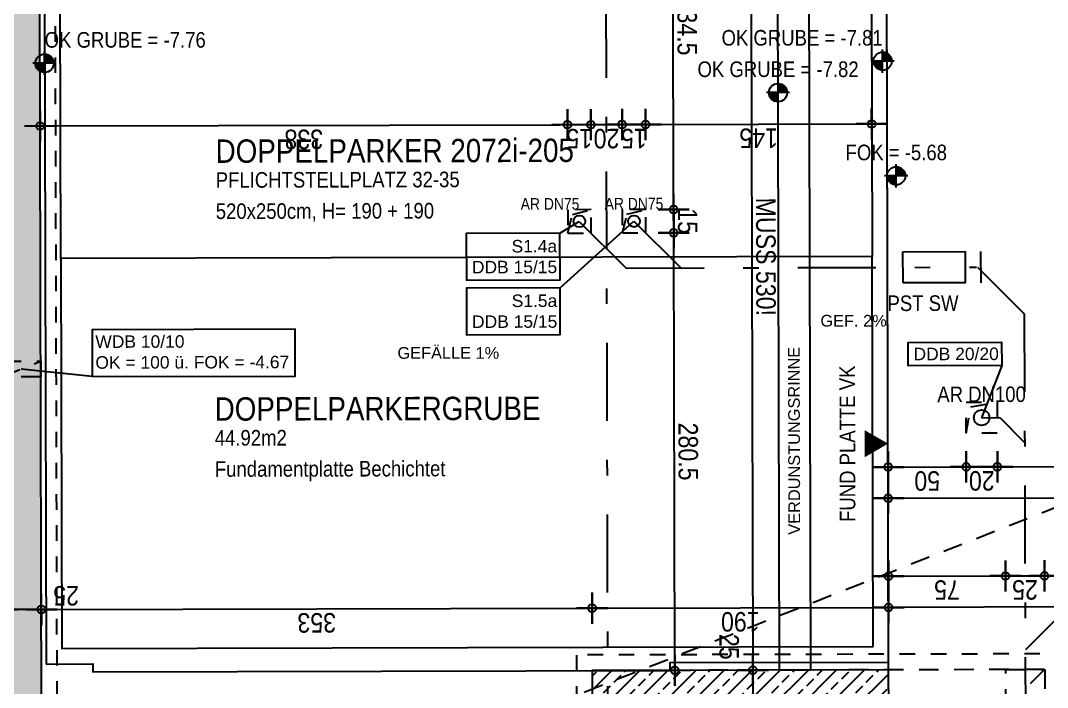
# Model space of a CAD drawing. Header units: millimetres. Extents: x 2158 to 2226, y 1541 to 1653.
# Drawn here: x 2184.75 to 2191.33, y 1607.7 to 1611.98 of the extents above; entities that cross this region are included whole.
import ezdxf
from ezdxf.enums import TextEntityAlignment as Align

# ---------------------------------------------------------------- set-up
doc = ezdxf.new("R2010")
doc.units = ezdxf.units.MM
doc.linetypes.add('HIDDEN2', pattern=[0.1875, 0.125, -0.0625])
doc.linetypes.add('STRICHPUNKT', pattern=[1, 0.5, -0.25, 0, -0.25])
for name, color, linetype in [('00-TXT---------M0', 8, 'Continuous'), ('01-SYM-G00-Lkg-M0', 8, 'Continuous'), ('01-TXT---------M0', 1, 'Continuous'), ('01-TXT---------PP', 1, 'Continuous'), ('01-TXT-G00-LKG-M0', 1, 'Continuous'), ('02-ANS-G00-LKG-M0', 8, 'Continuous'), ('02-ANS-G00-Lkg-Rigol', 8, 'Continuous'), ('02-AXO-G00-Lkg-M0', 8, 'STRICHPUNKT'), ('02-DIM-G00-Lkg-ACHSEN', 8, 'Continuous'), ('02-DIM-G00-LKG-ROHBAU', 8, 'Continuous'), ('02-FIL-G00-Lkg-STB', 8, 'Continuous'), ('02-HID-G00-LKG-M0', 8, 'HIDDEN2'), ('02-PKW-G00-LKG-M0', 8, 'Continuous'), ('02-TWA-G00-LKG-M0', 4, 'Continuous'), ('02-TXT-G00-LKG-M0', 8, 'Continuous'), ('03-HID-G00-LKG-M0', 8, 'HIDDEN2'), ('03-SYM-G00-Lkg-M0', 8, 'Continuous'), ('03-TXT-G00-Lkg-M0', 8, 'Continuous'), ('07-SWK-G00-Lkg-M0', 34, 'STRICHPUNKT'), ('07-SYM-G00-LKG-M0', 8, 'Continuous')]:
    doc.layers.add(name, color=color, linetype=linetype)
doc.styles.add('ARIAL', font='arial.ttf', dxfattribs={"width": 0.85})
doc.styles.get("Standard").update_dxf_attribs({"font": 'arial.ttf'})
doc.dimstyles.new('pp chromy&schneider', dxfattribs={"dimscale": 0.005, "dimtxt": 25, "dimasz": 10, "dimexe": 0, "dimexo": 0, "dimgap": 5, "dimtad": 1, "dimdec": 1, "dimlfac": 100, "dimrnd": 0.1, "dimzin": 9, "dimdsep": 46, "dimtxsty": 'ARIAL', "dimblk": 'c&s kote', "dimcen": 0, "dimse1": 1, "dimse2": 1, "dimclrd": 8, "dimclrt": 8, "dimadec": 0, "dimazin": 0, "dimtfac": 0.75, "dimtdec": 1, "dimtix": 1, "dimtmove": 2, "dimatfit": 0, "dimldrblk": 'NONE', "dimfxl": 1, "dimtolj": 1, "dimlwd": -1, "dimarcsym": 0})

# ---------------------------------------------------------------- blocks, each defined once
blk = doc.blocks.new('c&s kote')
at = {"color": 8}
for p, q in [((0, -2), (0, 2)), ((0, 2), (0, -2)), ((-2, 0), (2, 0)), ((2, 0), (-2, 0))]:
    blk.add_line(p, q, dxfattribs=at)
blk.add_circle((0, 0), 0.5, dxfattribs=at)
blk = doc.blocks.new('*D2165')
at = {"layer": '02-DIM-G00-LKG-ROHBAU', "color": 8, "transparency": 16777216}
blk.add_line((2189.4294, 1613.0608), (2189.4424, 1607.8608), dxfattribs=at)
at = {"layer": 'Defpoints', "color": 0, "transparency": 16777216}
for p in [(2190.3001, 1613.1129), (2189.4425, 1607.8108), (2189.9832, 1607.8121)]:
    blk.add_point(p, dxfattribs=at)
at = {"layer": '02-DIM-G00-LKG-ROHBAU', "color": 8, "transparency": 16777216, "xscale": 0.05, "yscale": 0.05, "zscale": 0.05}
for p, rotation in [((2189.4293, 1613.1108), 90.14230370255488), ((2189.4425, 1607.8108), 270.1423037025549)]:
    blk.add_blockref('c&s kote', p, dxfattribs=dict(at, rotation=rotation))
at = {"layer": '02-DIM-G00-LKG-ROHBAU', "color": 8, "transparency": 16777216, "insert": (2189.5256, 1610.461), "char_height": 0.125, "attachment_point": 5, "rotation": 270.1423, "style": 'ARIAL'}
blk.add_mtext('\\A1;MUSS 530!', dxfattribs=at)
blk = doc.blocks.new('_None')
blk = doc.blocks.new('*D2166')
at = {"layer": '02-DIM-G00-LKG-ROHBAU', "color": 8, "transparency": 16777216}
for p, q in [((2189.4424, 1607.8608), (2189.4422, 1607.9108)), ((2189.4425, 1607.8108), (2189.4431, 1607.5608)), ((2189.4432, 1607.5108), (2189.4433, 1607.4608))]:
    blk.add_line(p, q, dxfattribs=at)
at = {"layer": 'Defpoints', "color": 0, "transparency": 16777216}
for p in [(2189.9832, 1607.8121), (2189.4431, 1607.5608), (2189.9839, 1607.5621)]:
    blk.add_point(p, dxfattribs=at)
at = {"layer": '02-DIM-G00-LKG-ROHBAU', "color": 8, "transparency": 16777216, "xscale": 0.05, "yscale": 0.05, "zscale": 0.05}
for p, rotation in [((2189.4425, 1607.8108), 270.1423037025549), ((2189.4431, 1607.5608), 90.14230370255488)]:
    blk.add_blockref('c&s kote', p, dxfattribs=dict(at, rotation=rotation))
at = {"layer": '02-DIM-G00-LKG-ROHBAU', "color": 8, "transparency": 16777216, "insert": (2189.29, 1607.9604), "char_height": 0.125, "attachment_point": 5, "rotation": 270.1423, "style": 'ARIAL'}
blk.add_mtext('\\A1;25', dxfattribs=at)
blk = doc.blocks.new('*D2195')
at = {"layer": '02-DIM-G00-LKG-ROHBAU', "color": 8, "transparency": 16777216}
blk.add_line((2184.9323, 1608.1996), (2188.3623, 1608.2081), dxfattribs=at)
at = {"layer": 'Defpoints', "color": 0, "transparency": 16777216}
for p in [(2184.8803, 1608.9745), (2188.4123, 1608.2082), (2188.4132, 1607.8082)]:
    blk.add_point(p, dxfattribs=at)
at = {"layer": '02-DIM-G00-LKG-ROHBAU', "color": 8, "transparency": 16777216, "xscale": 0.05, "yscale": 0.05, "zscale": 0.05}
for p, rotation in [((2184.8823, 1608.1995), 180.1423037025548), ((2188.4123, 1608.2082), 0.1423037025548746)]:
    blk.add_blockref('c&s kote', p, dxfattribs=dict(at, rotation=rotation))
at = {"layer": '02-DIM-G00-LKG-ROHBAU', "color": 8, "transparency": 16777216, "insert": (2186.6475, 1608.115), "char_height": 0.125, "attachment_point": 5, "rotation": 180.1423, "style": 'ARIAL'}
blk.add_mtext('\\A1;353', dxfattribs=at)
blk = doc.blocks.new('*D2196')
at = {"layer": '02-DIM-G00-LKG-ROHBAU', "color": 8, "transparency": 16777216}
blk.add_line((2188.4622, 1608.2084), (2190.2622, 1608.2128), dxfattribs=at)
at = {"layer": 'Defpoints', "color": 0, "transparency": 16777216}
for p in [(2190.3122, 1608.213), (2188.4132, 1607.8082), (2190.3132, 1607.813)]:
    blk.add_point(p, dxfattribs=at)
at = {"layer": '02-DIM-G00-LKG-ROHBAU', "color": 8, "transparency": 16777216, "xscale": 0.05, "yscale": 0.05, "zscale": 0.05}
for p, rotation in [((2188.4123, 1608.2082), 180.1423037025548), ((2190.3122, 1608.213), 0.1423037025548746)]:
    blk.add_blockref('c&s kote', p, dxfattribs=dict(at, rotation=rotation))
at = {"layer": '02-DIM-G00-LKG-ROHBAU', "color": 8, "transparency": 16777216, "insert": (2189.3625, 1608.1218), "char_height": 0.125, "attachment_point": 5, "rotation": 180.1423, "style": 'ARIAL'}
blk.add_mtext('\\A1;190', dxfattribs=at)
blk = doc.blocks.new('01-SQM')
at = {"layer": '01-TXT---------M0', "color": 1, "style": 'ARIAL', "width": 0.85}
blk.add_attdef('ROOM', (0, 0), '', height=0.15, dxfattribs=at)
blk.add_attdef('AREA', text='', height=0.1, dxfattribs=at).set_placement((0, -0.06), align=Align.TOP_LEFT)
at = {"layer": '01-TXT---------PP', "color": 1, "style": 'ARIAL', "width": 0.85}
blk.add_attdef('NR', text='', height=0.15, dxfattribs=at).set_placement((-0.1173, 0), align=Align.RIGHT)
blk.add_attdef('FLOOR', text='', height=0.1, dxfattribs=at).set_placement((0, -0.26), align=Align.TOP_LEFT)
blk = doc.blocks.new('03-rar')
blk.add_circle((0, 0), 0.05)
at = {"layer": '01-TXT---------M0', "color": 8, "style": 'ARIAL', "width": 0.85}
blk.add_attdef('RR', text='', height=0.1, dxfattribs=at).set_placement((0, 0.1), align=Align.CENTER)
blk = doc.blocks.new('03-PST')
for p, q in [((0, -0.1), (0, 0.1)), ((0.1, -0.1), (0.1, 0.1)), ((0.1, 0.1), (0.5, 0.1)), ((0.5, -0.1), (0.5, 0.1)), ((0.6, -0.1), (0.6, 0.1)), ((0.5, -0.1), (0.1, -0.1))]:
    blk.add_line(p, q)
at = {"layer": '01-TXT---------M0', "color": 8, "style": 'ARIAL', "width": 0.85}
blk.add_attdef('KS', text='', height=0.1, dxfattribs=at).set_placement((0, 0.3), align=Align.TOP_LEFT)
blk = doc.blocks.new('01-HK1')
for p, q in [((-0.0005, -0.0742), (-0.0005, 0.0742)), ((0.0737, 0), (-0.0747, 0))]:
    blk.add_line(p, q)
blk.add_circle((-0.0005, 0), 0.0586)
for points in [[(-0.0005, 0.0586), (0.0409, 0.0414), (-0.0005, 0)], [(-0.0005, 0), (0.0581, 0), (0.0409, 0.0414)], [(-0.0591, 0), (-0.0419, -0.0414), (-0.0005, 0)], [(-0.0419, -0.0414), (-0.0005, -0.0586), (-0.0005, 0)]]:
    blk.add_solid(points)
at = {"layer": '01-TXT---------M0', "color": 8, "style": 'ARIAL', "width": 0.85}
blk.add_attdef('HEIGHT', text='', height=0.1, dxfattribs=at).set_placement((0, 0.2), align=Align.TOP_CENTER)
blk = doc.blocks.new('01-hk4')
blk.add_lwpolyline([(0, 0, 0, 0.270625, 0), (0, 0.234375, 0.270625, 0.270625, 0)], format="xyseb")
at = {"layer": '00-TXT---------M0', "color": 8, "style": 'ARIAL', "width": 0.85}
blk.add_attdef('HEIGHT', text='', height=0.1, dxfattribs=at).set_placement((0, 0.35), align=Align.CENTER)
blk = doc.blocks.new('07_Doppelparker_2_250x520')
blk.add_lwpolyline([(5.4, -2.6), (5.1, -2.6), (5.1, -2.65), (1.4, -2.65), (1.4, -2.6), (0, -2.6), (0, 2.6), (1.4, 2.6), (1.4, 2.65), (5.1, 2.65), (5.1, 2.6), (5.4, 2.6), (5.4, -2.6)])
for points in [[(0.1, 2.5), (0.1, 0), (5.3, 0), (5.3, 2.5)], [(0.1, -2.5), (0.1, 0), (5.3, 0), (5.3, -2.5)]]:
    blk.add_lwpolyline(points, close=True)
blk = doc.blocks.new('*D1339')
at = {"layer": '02-DIM-G00-LKG-ROHBAU', "color": 8, "transparency": 16777216}
blk.add_arc((2184.8701, 1613.0995), 0.4759, 276.16457, 354.12004, dxfattribs=at)
at = {"layer": 'Defpoints', "color": 0, "transparency": 16777216}
for p in [(2202.5452, 1613.1434), (2184.8701, 1613.0995), (2184.8701, 1613.0995), (2185.1091, 1612.6879), (2184.8909, 1604.7395)]:
    blk.add_point(p, dxfattribs=at)
at = {"layer": '02-DIM-G00-LKG-ROHBAU', "color": 8, "transparency": 16777216, "xscale": 0.05, "yscale": 0.05, "zscale": 0.05}
for p, rotation in [((2185.346, 1613.1006), 87.13117031251532), ((2184.8713, 1612.6235), 183.1534325138217)]:
    blk.add_blockref('c&s kote', p, dxfattribs=dict(at, rotation=rotation))
at = {"layer": '02-DIM-G00-LKG-ROHBAU', "color": 8, "transparency": 16777216, "insert": (2185.2704, 1612.7011), "char_height": 0.125, "attachment_point": 5, "rotation": 225.1423, "style": 'ARIAL'}
blk.add_mtext('\\A1;90.0°', dxfattribs=at)
blk = doc.blocks.new('*D1686')
at = {"layer": '02-DIM-G00-LKG-ROHBAU', "color": 8, "transparency": 16777216}
for p, q in [((2184.5823, 1608.1987), (2184.5323, 1608.1986)), ((2184.8823, 1608.1995), (2184.6323, 1608.1989)), ((2184.9323, 1608.1996), (2184.9823, 1608.1997))]:
    blk.add_line(p, q, dxfattribs=at)
at = {"layer": 'Defpoints', "color": 0, "transparency": 16777216}
for p in [(2184.6283, 1609.7908), (2184.8803, 1608.9745), (2184.6323, 1608.1989)]:
    blk.add_point(p, dxfattribs=at)
at = {"layer": '02-DIM-G00-LKG-ROHBAU', "color": 8, "transparency": 16777216, "xscale": 0.05, "yscale": 0.05, "zscale": 0.05}
for p, rotation in [((2184.6323, 1608.1989), 0.1423037025548746), ((2184.8823, 1608.1995), 180.1423037025548)]:
    blk.add_blockref('c&s kote', p, dxfattribs=dict(at, rotation=rotation))
at = {"layer": '02-DIM-G00-LKG-ROHBAU', "color": 8, "transparency": 16777216, "insert": (2185.0413, 1608.2887), "char_height": 0.125, "attachment_point": 5, "rotation": 180.1423, "style": 'ARIAL'}
blk.add_mtext('\\A1;25', dxfattribs=at)
blk = doc.blocks.new('*D1775')
at = {"layer": '02-DIM-G00-LKG-ROHBAU', "color": 8, "transparency": 16777216}
blk.add_line((2196.8822, 1608.2293), (2190.3622, 1608.2131), dxfattribs=at)
at = {"layer": 'Defpoints', "color": 0, "transparency": 16777216}
for p in [(2190.3122, 1608.213), (2190.313, 1607.893), (2196.9332, 1607.8294)]:
    blk.add_point(p, dxfattribs=at)
at = {"layer": '02-DIM-G00-LKG-ROHBAU', "color": 8, "transparency": 16777216, "xscale": 0.05, "yscale": 0.05, "zscale": 0.05}
for p, rotation in [((2190.3122, 1608.213), 180.1423037025548), ((2196.9322, 1608.2294), 0.1423037025548746)]:
    blk.add_blockref('c&s kote', p, dxfattribs=dict(at, rotation=rotation))
at = {"layer": '02-DIM-G00-LKG-ROHBAU', "color": 8, "transparency": 16777216, "insert": (2193.6225, 1608.1324), "char_height": 0.125, "attachment_point": 5, "rotation": 180.1423, "style": 'ARIAL'}
blk.add_mtext('\\A1;662', dxfattribs=at)
blk = doc.blocks.new('*D1820')
at = {"layer": '02-DIM-G00-LKG-ROHBAU', "color": 8, "transparency": 16777216}
blk.add_line((2190.3605, 1608.9131), (2194.8305, 1608.9242), dxfattribs=at)
at = {"layer": 'Defpoints', "color": 0, "transparency": 16777216}
for p in [(2194.8805, 1608.9243), (2194.8813, 1608.5993), (2190.3132, 1607.813)]:
    blk.add_point(p, dxfattribs=at)
at = {"layer": '02-DIM-G00-LKG-ROHBAU', "color": 8, "transparency": 16777216, "xscale": 0.05, "yscale": 0.05, "zscale": 0.05}
for p, rotation in [((2194.8805, 1608.9243), 0.1423037025548746), ((2190.3105, 1608.913), 180.1423037025548)]:
    blk.add_blockref('c&s kote', p, dxfattribs=dict(at, rotation=rotation))
at = {"layer": '02-DIM-G00-LKG-ROHBAU', "color": 8, "transparency": 16777216, "insert": (2192.5957, 1608.8301), "char_height": 0.125, "attachment_point": 5, "rotation": 180.1423, "style": 'ARIAL'}
blk.add_mtext('\\A1;457', dxfattribs=at)
blk = doc.blocks.new('*D1826')
at = {"layer": '02-DIM-G00-LKG-ROHBAU', "color": 8, "transparency": 16777216}
blk.add_line((2188.9424, 1607.8596), (2188.9356, 1610.5646), dxfattribs=at)
at = {"layer": 'Defpoints', "color": 0, "transparency": 16777216}
for p in [(2188.4063, 1610.6132), (2188.9355, 1610.6146), (2190.3132, 1607.813)]:
    blk.add_point(p, dxfattribs=at)
at = {"layer": '02-DIM-G00-LKG-ROHBAU', "color": 8, "transparency": 16777216, "xscale": 0.05, "yscale": 0.05, "zscale": 0.05}
for p, rotation in [((2188.9355, 1610.6146), 90.14230370255488), ((2188.9425, 1607.8096), 270.1423037025549)]:
    blk.add_blockref('c&s kote', p, dxfattribs=dict(at, rotation=rotation))
at = {"layer": '02-DIM-G00-LKG-ROHBAU', "color": 8, "transparency": 16777216, "insert": (2189.0278, 1609.2123), "char_height": 0.125, "attachment_point": 5, "rotation": 270.1423, "style": 'ARIAL'}
blk.add_mtext('\\A1;280.5', dxfattribs=at)
blk = doc.blocks.new('*D1827')
at = {"layer": '02-DIM-G00-LKG-ROHBAU', "color": 8, "transparency": 16777216}
for p, q in [((2188.935, 1610.8146), (2188.9349, 1610.8646)), ((2188.9355, 1610.6146), (2188.9351, 1610.7646)), ((2188.9356, 1610.5646), (2188.9358, 1610.5146))]:
    blk.add_line(p, q, dxfattribs=at)
at = {"layer": 'Defpoints', "color": 0, "transparency": 16777216}
for p in [(2188.4059, 1610.7632), (2188.9351, 1610.7646), (2188.4063, 1610.6132)]:
    blk.add_point(p, dxfattribs=at)
at = {"layer": '02-DIM-G00-LKG-ROHBAU', "color": 8, "transparency": 16777216, "xscale": 0.05, "yscale": 0.05, "zscale": 0.05}
for p, rotation in [((2188.9351, 1610.7646), 270.1423037025549), ((2188.9355, 1610.6146), 90.14230370255488)]:
    blk.add_blockref('c&s kote', p, dxfattribs=dict(at, rotation=rotation))
at = {"layer": '02-DIM-G00-LKG-ROHBAU', "color": 8, "transparency": 16777216, "insert": (2189.0241, 1610.6898), "char_height": 0.125, "attachment_point": 5, "rotation": 270.1423, "style": 'ARIAL'}
blk.add_mtext('\\A1;15', dxfattribs=at)
blk = doc.blocks.new('*D1828')
at = {"layer": '02-DIM-G00-LKG-ROHBAU', "color": 8, "transparency": 16777216}
blk.add_line((2188.935, 1610.8146), (2188.9294, 1613.0595), dxfattribs=at)
at = {"layer": 'Defpoints', "color": 0, "transparency": 16777216}
for p in [(2188.9293, 1613.1095), (2184.8701, 1613.0995), (2188.4059, 1610.7632)]:
    blk.add_point(p, dxfattribs=at)
at = {"layer": '02-DIM-G00-LKG-ROHBAU', "color": 8, "transparency": 16777216, "xscale": 0.05, "yscale": 0.05, "zscale": 0.05}
for p, rotation in [((2188.9293, 1613.1095), 90.14230370255488), ((2188.9351, 1610.7646), 270.1423037025549)]:
    blk.add_blockref('c&s kote', p, dxfattribs=dict(at, rotation=rotation))
at = {"layer": '02-DIM-G00-LKG-ROHBAU', "color": 8, "transparency": 16777216, "insert": (2189.0211, 1611.9373), "char_height": 0.125, "attachment_point": 5, "rotation": 270.1423, "style": 'ARIAL'}
blk.add_mtext('\\A1;234.5', dxfattribs=at)
blk = doc.blocks.new('*D1832')
at = {"layer": '02-DIM-G00-LKG-ROHBAU', "color": 8, "transparency": 16777216}
blk.add_line((2184.9246, 1611.2996), (2188.2046, 1611.3077), dxfattribs=at)
at = {"layer": 'Defpoints', "color": 0, "transparency": 16777216}
for p in [(2184.8701, 1613.0995), (2188.2546, 1611.3079), (2188.2559, 1610.7629)]:
    blk.add_point(p, dxfattribs=at)
at = {"layer": '02-DIM-G00-LKG-ROHBAU', "color": 8, "transparency": 16777216, "xscale": 0.05, "yscale": 0.05, "zscale": 0.05}
for p, rotation in [((2184.8746, 1611.2995), 180.1423037025548), ((2188.2546, 1611.3079), 0.1423037025548746)]:
    blk.add_blockref('c&s kote', p, dxfattribs=dict(at, rotation=rotation))
at = {"layer": '02-DIM-G00-LKG-ROHBAU', "color": 8, "transparency": 16777216, "insert": (2186.5648, 1611.2148), "char_height": 0.125, "attachment_point": 5, "rotation": 180.1423, "style": 'ARIAL'}
blk.add_mtext('\\A1;338', dxfattribs=at)
blk = doc.blocks.new('*D1833')
at = {"layer": '02-DIM-G00-LKG-ROHBAU', "color": 8, "transparency": 16777216}
for p, q in [((2188.2046, 1611.3077), (2188.1546, 1611.3076)), ((2188.2546, 1611.3079), (2188.4046, 1611.3082)), ((2188.4546, 1611.3084), (2188.5046, 1611.3085))]:
    blk.add_line(p, q, dxfattribs=at)
at = {"layer": 'Defpoints', "color": 0, "transparency": 16777216}
for p in [(2188.4046, 1611.3082), (2188.2559, 1610.7629), (2188.4059, 1610.7632)]:
    blk.add_point(p, dxfattribs=at)
at = {"layer": '02-DIM-G00-LKG-ROHBAU', "color": 8, "transparency": 16777216, "xscale": 0.05, "yscale": 0.05, "zscale": 0.05}
for p, rotation in [((2188.2546, 1611.3079), 0.1423037025548746), ((2188.4046, 1611.3082), 180.1423037025548)]:
    blk.add_blockref('c&s kote', p, dxfattribs=dict(at, rotation=rotation))
at = {"layer": '02-DIM-G00-LKG-ROHBAU', "color": 8, "transparency": 16777216, "insert": (2188.3298, 1611.2192), "char_height": 0.125, "attachment_point": 5, "rotation": 180.1423, "style": 'ARIAL'}
blk.add_mtext('\\A1;15', dxfattribs=at)
blk = doc.blocks.new('*D1834')
at = {"layer": '02-DIM-G00-LKG-ROHBAU', "color": 8, "transparency": 16777216}
for p, q in [((2188.3546, 1611.3081), (2188.3046, 1611.308)), ((2188.4046, 1611.3082), (2188.6046, 1611.3087)), ((2188.6545, 1611.3089), (2188.7045, 1611.309))]:
    blk.add_line(p, q, dxfattribs=at)
at = {"layer": 'Defpoints', "color": 0, "transparency": 16777216}
for p in [(2188.6046, 1611.3087), (2188.4059, 1610.7632), (2188.6059, 1610.7637)]:
    blk.add_point(p, dxfattribs=at)
at = {"layer": '02-DIM-G00-LKG-ROHBAU', "color": 8, "transparency": 16777216, "xscale": 0.05, "yscale": 0.05, "zscale": 0.05}
for p, rotation in [((2188.4046, 1611.3082), 0.1423037025548746), ((2188.6046, 1611.3087), 180.1423037025548)]:
    blk.add_blockref('c&s kote', p, dxfattribs=dict(at, rotation=rotation))
at = {"layer": '02-DIM-G00-LKG-ROHBAU', "color": 8, "transparency": 16777216, "insert": (2188.5048, 1611.2197), "char_height": 0.125, "attachment_point": 5, "rotation": 180.1423, "style": 'ARIAL'}
blk.add_mtext('\\A1;20', dxfattribs=at)
blk = doc.blocks.new('*D1911')
at = {"layer": '02-DIM-G00-LKG-ROHBAU', "color": 8, "transparency": 16777216}
for p, q in [((2188.5546, 1611.3086), (2188.5046, 1611.3085)), ((2188.6046, 1611.3087), (2188.7545, 1611.3091)), ((2188.8045, 1611.3092), (2188.8545, 1611.3094))]:
    blk.add_line(p, q, dxfattribs=at)
at = {"layer": 'Defpoints', "color": 0, "transparency": 16777216}
for p in [(2188.7545, 1611.3091), (2188.6059, 1610.7637), (2188.7559, 1610.7641)]:
    blk.add_point(p, dxfattribs=at)
at = {"layer": '02-DIM-G00-LKG-ROHBAU', "color": 8, "transparency": 16777216, "xscale": 0.05, "yscale": 0.05, "zscale": 0.05}
for p, rotation in [((2188.6046, 1611.3087), 0.1423037025548746), ((2188.7545, 1611.3091), 180.1423037025548)]:
    blk.add_blockref('c&s kote', p, dxfattribs=dict(at, rotation=rotation))
at = {"layer": '02-DIM-G00-LKG-ROHBAU', "color": 8, "transparency": 16777216, "insert": (2188.6798, 1611.2201), "char_height": 0.125, "attachment_point": 5, "rotation": 180.1423, "style": 'ARIAL'}
blk.add_mtext('\\A1;15', dxfattribs=at)
blk = doc.blocks.new('*D1912')
at = {"layer": '02-DIM-G00-LKG-ROHBAU', "color": 8, "transparency": 16777216}
blk.add_line((2188.8045, 1611.3092), (2190.1545, 1611.3126), dxfattribs=at)
at = {"layer": 'Defpoints', "color": 0, "transparency": 16777216}
for p in [(2190.2045, 1611.3127), (2188.7559, 1610.7641), (2190.2065, 1610.5127)]:
    blk.add_point(p, dxfattribs=at)
at = {"layer": '02-DIM-G00-LKG-ROHBAU', "color": 8, "transparency": 16777216, "xscale": 0.05, "yscale": 0.05, "zscale": 0.05}
for p, rotation in [((2188.7545, 1611.3091), 180.1423037025548), ((2190.2045, 1611.3127), 0.1423037025548746)]:
    blk.add_blockref('c&s kote', p, dxfattribs=dict(at, rotation=rotation))
at = {"layer": '02-DIM-G00-LKG-ROHBAU', "color": 8, "transparency": 16777216, "insert": (2189.4798, 1611.2221), "char_height": 0.125, "attachment_point": 5, "rotation": 180.1423, "style": 'ARIAL'}
blk.add_mtext('\\A1;145', dxfattribs=at)
blk = doc.blocks.new('*D1844')
at = {"layer": '02-DIM-G00-LKG-ROHBAU', "color": 8, "transparency": 16777216}
blk.add_line((2190.36, 1609.1131), (2190.76, 1609.1141), dxfattribs=at)
at = {"layer": 'Defpoints', "color": 0, "transparency": 16777216}
for p in [(2190.8095, 1609.3292), (2190.81, 1609.1142), (2190.3132, 1607.813)]:
    blk.add_point(p, dxfattribs=at)
at = {"layer": '02-DIM-G00-LKG-ROHBAU', "color": 8, "transparency": 16777216, "xscale": 0.05, "yscale": 0.05, "zscale": 0.05}
for p, rotation in [((2190.31, 1609.113), 180.1423037025548), ((2190.81, 1609.1142), 0.1423037025548746)]:
    blk.add_blockref('c&s kote', p, dxfattribs=dict(at, rotation=rotation))
at = {"layer": '02-DIM-G00-LKG-ROHBAU', "color": 8, "transparency": 16777216, "insert": (2190.5602, 1609.0248), "char_height": 0.125, "attachment_point": 5, "rotation": 180.1423, "style": 'ARIAL'}
blk.add_mtext('\\A1;50', dxfattribs=at)
blk = doc.blocks.new('*D1845')
at = {"layer": '02-DIM-G00-LKG-ROHBAU', "color": 8, "transparency": 16777216}
for p, q in [((2190.76, 1609.1141), (2190.71, 1609.114)), ((2190.81, 1609.1142), (2191.01, 1609.1147)), ((2191.06, 1609.1148), (2191.11, 1609.1149))]:
    blk.add_line(p, q, dxfattribs=at)
at = {"layer": 'Defpoints', "color": 0, "transparency": 16777216}
for p in [(2190.8095, 1609.3292), (2191.0095, 1609.3297), (2191.01, 1609.1147)]:
    blk.add_point(p, dxfattribs=at)
at = {"layer": '02-DIM-G00-LKG-ROHBAU', "color": 8, "transparency": 16777216, "xscale": 0.05, "yscale": 0.05, "zscale": 0.05}
for p, rotation in [((2190.81, 1609.1142), 0.1423037025548746), ((2191.01, 1609.1147), 180.1423037025548)]:
    blk.add_blockref('c&s kote', p, dxfattribs=dict(at, rotation=rotation))
at = {"layer": '02-DIM-G00-LKG-ROHBAU', "color": 8, "transparency": 16777216, "insert": (2190.9102, 1609.0256), "char_height": 0.125, "attachment_point": 5, "rotation": 180.1423, "style": 'ARIAL'}
blk.add_mtext('\\A1;20', dxfattribs=at)
blk = doc.blocks.new('*D1846')
at = {"layer": '02-DIM-G00-LKG-ROHBAU', "color": 8, "transparency": 16777216}
blk.add_line((2191.06, 1609.1148), (2196.88, 1609.1293), dxfattribs=at)
at = {"layer": 'Defpoints', "color": 0, "transparency": 16777216}
for p in [(2191.0095, 1609.3297), (2196.93, 1609.1294), (2196.933, 1607.9294)]:
    blk.add_point(p, dxfattribs=at)
at = {"layer": '02-DIM-G00-LKG-ROHBAU', "color": 8, "transparency": 16777216, "xscale": 0.05, "yscale": 0.05, "zscale": 0.05}
for p, rotation in [((2196.93, 1609.1294), 0.1423037025548746), ((2191.01, 1609.1147), 180.1423037025548)]:
    blk.add_blockref('c&s kote', p, dxfattribs=dict(at, rotation=rotation))
at = {"layer": '02-DIM-G00-LKG-ROHBAU', "color": 8, "transparency": 16777216, "insert": (2193.2445, 1609.2091), "char_height": 0.125, "attachment_point": 5, "rotation": 180.1423, "style": 'ARIAL'}
blk.add_mtext('\\A1;592', dxfattribs=at)
blk = doc.blocks.new('*D1847')
at = {"layer": '02-DIM-G00-LKG-ROHBAU', "color": 8, "transparency": 16777216}
blk.add_line((2191.7294, 1613.0665), (2191.7381, 1609.5815), dxfattribs=at)
at = {"layer": 'Defpoints', "color": 0, "transparency": 16777216}
for p in [(2190.3001, 1613.1129), (2190.809, 1609.5292), (2191.7382, 1609.5315)]:
    blk.add_point(p, dxfattribs=at)
at = {"layer": '02-DIM-G00-LKG-ROHBAU', "color": 8, "transparency": 16777216, "xscale": 0.05, "yscale": 0.05, "zscale": 0.05}
for p, rotation in [((2191.7293, 1613.1165), 90.14230370255488), ((2191.7382, 1609.5315), 270.1423037025549)]:
    blk.add_blockref('c&s kote', p, dxfattribs=dict(at, rotation=rotation))
at = {"layer": '02-DIM-G00-LKG-ROHBAU', "color": 8, "transparency": 16777216, "insert": (2191.8226, 1611.3242), "char_height": 0.125, "attachment_point": 5, "rotation": 270.1423, "style": 'ARIAL'}
blk.add_mtext('\\A1;358.5', dxfattribs=at)
blk = doc.blocks.new('*D1848')
at = {"layer": '02-DIM-G00-LKG-ROHBAU', "color": 8, "transparency": 16777216}
for p, q in [((2191.7381, 1609.5815), (2191.738, 1609.6315)), ((2191.7382, 1609.5315), (2191.7387, 1609.3315)), ((2191.7388, 1609.2815), (2191.739, 1609.2315))]:
    blk.add_line(p, q, dxfattribs=at)
at = {"layer": 'Defpoints', "color": 0, "transparency": 16777216}
for p in [(2190.809, 1609.5292), (2191.0095, 1609.3297), (2191.7387, 1609.3315)]:
    blk.add_point(p, dxfattribs=at)
at = {"layer": '02-DIM-G00-LKG-ROHBAU', "color": 8, "transparency": 16777216, "xscale": 0.05, "yscale": 0.05, "zscale": 0.05}
for p, rotation in [((2191.7382, 1609.5315), 270.1423037025549), ((2191.7387, 1609.3315), 90.14230370255488)]:
    blk.add_blockref('c&s kote', p, dxfattribs=dict(at, rotation=rotation))
at = {"layer": '02-DIM-G00-LKG-ROHBAU', "color": 8, "transparency": 16777216, "insert": (2191.8273, 1609.4317), "char_height": 0.125, "attachment_point": 5, "rotation": 270.1423, "style": 'ARIAL'}
blk.add_mtext('\\A1;20', dxfattribs=at)
blk = doc.blocks.new('*D1849')
at = {"layer": '02-DIM-G00-LKG-ROHBAU', "color": 8, "transparency": 16777216}
blk.add_line((2191.7388, 1609.2815), (2191.7423, 1607.8665), dxfattribs=at)
at = {"layer": 'Defpoints', "color": 0, "transparency": 16777216}
for p in [(2191.0095, 1609.3297), (2191.2832, 1607.8154), (2191.7425, 1607.8165)]:
    blk.add_point(p, dxfattribs=at)
at = {"layer": '02-DIM-G00-LKG-ROHBAU', "color": 8, "transparency": 16777216, "xscale": 0.05, "yscale": 0.05, "zscale": 0.05}
for p, rotation in [((2191.7387, 1609.3315), 90.14230370255488), ((2191.7425, 1607.8165), 270.1423037025549)]:
    blk.add_blockref('c&s kote', p, dxfattribs=dict(at, rotation=rotation))
at = {"layer": '02-DIM-G00-LKG-ROHBAU', "color": 8, "transparency": 16777216, "insert": (2191.6529, 1608.1163), "char_height": 0.125, "attachment_point": 5, "rotation": 270.1423, "style": 'ARIAL'}
blk.add_mtext('\\A1;151.5', dxfattribs=at)
blk = doc.blocks.new('*D1853')
at = {"layer": '02-DIM-G00-LKG-ROHBAU', "color": 8, "transparency": 16777216}
blk.add_line((2190.3617, 1608.4131), (2191.0117, 1608.4147), dxfattribs=at)
at = {"layer": 'Defpoints', "color": 0, "transparency": 16777216}
for p in [(2191.0617, 1608.4148), (2190.3132, 1607.813), (2191.0632, 1607.8148)]:
    blk.add_point(p, dxfattribs=at)
at = {"layer": '02-DIM-G00-LKG-ROHBAU', "color": 8, "transparency": 16777216, "xscale": 0.05, "yscale": 0.05, "zscale": 0.05}
for p, rotation in [((2190.3117, 1608.413), 180.1423037025548), ((2191.0617, 1608.4148), 0.1423037025548746)]:
    blk.add_blockref('c&s kote', p, dxfattribs=dict(at, rotation=rotation))
at = {"layer": '02-DIM-G00-LKG-ROHBAU', "color": 8, "transparency": 16777216, "insert": (2190.687, 1608.3253), "char_height": 0.125, "attachment_point": 5, "rotation": 180.1423, "style": 'ARIAL'}
blk.add_mtext('\\A1;75', dxfattribs=at)
blk = doc.blocks.new('*D1854')
at = {"layer": '02-DIM-G00-LKG-ROHBAU', "color": 8, "transparency": 16777216}
blk.add_line((2191.1117, 1608.415), (2191.2618, 1608.4153), dxfattribs=at)
at = {"layer": 'Defpoints', "color": 0, "transparency": 16777216}
for p in [(2191.3118, 1608.4154), (2191.0632, 1607.8148), (2191.3132, 1607.8155)]:
    blk.add_point(p, dxfattribs=at)
at = {"layer": '02-DIM-G00-LKG-ROHBAU', "color": 8, "transparency": 16777216, "xscale": 0.05, "yscale": 0.05, "zscale": 0.05}
for p, rotation in [((2191.0617, 1608.4148), 180.1423037025548), ((2191.3118, 1608.4154), 0.1423037025548746)]:
    blk.add_blockref('c&s kote', p, dxfattribs=dict(at, rotation=rotation))
at = {"layer": '02-DIM-G00-LKG-ROHBAU', "color": 8, "transparency": 16777216, "insert": (2191.187, 1608.3263), "char_height": 0.125, "attachment_point": 5, "rotation": 180.1423, "style": 'ARIAL'}
blk.add_mtext('\\A1;25', dxfattribs=at)
blk = doc.blocks.new('*D1913')
at = {"layer": '02-DIM-G00-LKG-ROHBAU', "color": 8, "transparency": 16777216}
blk.add_line((2191.3618, 1608.4156), (2192.0617, 1608.4173), dxfattribs=at)
at = {"layer": 'Defpoints', "color": 0, "transparency": 16777216}
for p in [(2192.1117, 1608.4174), (2191.3132, 1607.8155), (2192.1132, 1607.8174)]:
    blk.add_point(p, dxfattribs=at)
at = {"layer": '02-DIM-G00-LKG-ROHBAU', "color": 8, "transparency": 16777216, "xscale": 0.05, "yscale": 0.05, "zscale": 0.05}
for p, rotation in [((2191.3118, 1608.4154), 180.1423037025548), ((2192.1117, 1608.4174), 0.1423037025548746)]:
    blk.add_blockref('c&s kote', p, dxfattribs=dict(at, rotation=rotation))
at = {"layer": '02-DIM-G00-LKG-ROHBAU', "color": 8, "transparency": 16777216, "insert": (2191.712, 1608.3276), "char_height": 0.125, "attachment_point": 5, "rotation": 180.1423, "style": 'ARIAL'}
blk.add_mtext('\\A1;80', dxfattribs=at)
blk = doc.blocks.new('*D2253')
at = {"layer": '02-DIM-G00-Lkg-ACHSEN', "color": 8, "transparency": 16777216}
blk.add_arc((2202.96, 1613.5444), 0.8424, 3.54357, 86.2542, dxfattribs=at)
at = {"layer": 'Defpoints', "color": 0, "transparency": 16777216}
for p in [(2202.9858, 1617.8445), (2203.6896, 1613.9653), (2205.5283, 1613.5508), (2180.2104, 1613.4879), (2202.8824, 1600.6442)]:
    blk.add_point(p, dxfattribs=at)
at = {"layer": '02-DIM-G00-Lkg-ACHSEN', "color": 8, "transparency": 16777216, "xscale": 0.05, "yscale": 0.05, "zscale": 0.05}
for p, rotation in [((2202.965, 1614.3868), 177.9548334426273), ((2203.8023, 1613.5465), 271.8429358783954)]:
    blk.add_blockref('c&s kote', p, dxfattribs=dict(at, rotation=rotation))
at = {"layer": '02-DIM-G00-Lkg-ACHSEN', "color": 8, "transparency": 16777216, "insert": (2203.6196, 1614.2017), "char_height": 0.125, "attachment_point": 5, "rotation": 314.89888, "style": 'ARIAL'}
blk.add_mtext('\\A1;89.51°', dxfattribs=at)
blk = doc.blocks.new('*D2254')
at = {"layer": '02-DIM-G00-Lkg-ACHSEN', "color": 8, "transparency": 16777216}
blk.add_arc((2199.0727, 1612.0847), 0.501, 5.86323, 84.42138, dxfattribs=at)
at = {"layer": 'Defpoints', "color": 0, "transparency": 16777216}
for p in [(2199.0584, 1617.8347), (2199.5059, 1612.3363), (2205.5319, 1612.1008), (2180.203, 1612.0379), (2199.1011, 1600.6348)]:
    blk.add_point(p, dxfattribs=at)
at = {"layer": '02-DIM-G00-Lkg-ACHSEN', "color": 8, "transparency": 16777216, "xscale": 0.05, "yscale": 0.05, "zscale": 0.05}
for p, rotation in [((2199.0714, 1612.5857), 177.2818413743608), ((2199.5736, 1612.086), 273.0027660306324)]:
    blk.add_blockref('c&s kote', p, dxfattribs=dict(at, rotation=rotation))
at = {"layer": '02-DIM-G00-Lkg-ACHSEN', "color": 8, "transparency": 16777216, "insert": (2199.4887, 1612.5028), "char_height": 0.125, "attachment_point": 5, "rotation": 315.1423, "style": 'ARIAL'}
blk.add_mtext('\\A1;90.00°', dxfattribs=at)

msp = doc.modelspace()

# ---------------------------------------------------------------- hatches: boundary and pattern name
at = {"layer": '02-FIL-G00-Lkg-STB'}
h = msp.add_hatch(dxfattribs=at)
h.set_pattern_fill('ANSI33', color=256, scale=0.02, angle=107.04654, style=0)
h.set_pattern_definition([(44.70755, (2138.46726, 1559.7934), (-0.08934302, 0.09025976), []), (44.70755, (2138.55706, 1559.79294), (-0.08934302, 0.09025976), [0.0635, -0.03175])])
h.paths.add_polyline_path([(2184.8701, 1613.0995), (2184.6201, 1613.0988), (2184.6277, 1610.0408), (2181.7929, 1610.0553), (2181.7916, 1609.8053), (2184.6283, 1609.7908), (2184.6415, 1604.4888), (2190.3215, 1604.5029), (2190.3208, 1604.753), (2184.8909, 1604.7395)])
h = msp.add_hatch(dxfattribs=at)
h.set_pattern_fill('ANSI33', color=256, scale=0.02, angle=107.04654, style=0)
h.set_pattern_definition([(45, (2135.30035, 1537.50786), (-0.08980256, 0.08980256), []), (45, (2135.39015, 1537.50786), (-0.08980256, 0.08980256), [0.0635, -0.03175])])
h.paths.add_polyline_path([(2190.3132, 1607.813), (2188.4132, 1607.8082), (2188.4139, 1607.5582), (2190.3139, 1607.563)])

# ---------------------------------------------------------------- linework, layer by layer
at = {"layer": '02-ANS-G00-LKG-M0'}
msp.add_lwpolyline([(2190.3132, 1607.813), (2190.3001, 1613.1129)], dxfattribs=at)
at = {"layer": '02-ANS-G00-Lkg-Rigol'}
msp.add_lwpolyline([(2189.6132, 1607.8112), (2189.6001, 1613.1112), (2189.8001, 1613.1117), (2189.8132, 1607.8117)], close=True, dxfattribs=at)
at = {"layer": '02-AXO-G00-Lkg-M0'}
msp.add_lwpolyline([(2188.5311, 1600.6085), (2188.4884, 1617.8085)], dxfattribs=at)
at = {"layer": '02-HID-G00-LKG-M0', "ltscale": 0.5}
msp.add_lwpolyline([(2202.2341, 1607.4926), (2202.2406, 1604.8826), (2196.8406, 1604.8692), (2196.8417, 1604.4192), (2202.3928, 1604.4329), (2202.3886, 1603.7329), (2196.8434, 1603.7192), (2196.8437, 1603.6292), (2177.7788, 1603.5818), (2177.7791, 1604.4757), (2181.8643, 1604.4549), (2181.8911, 1609.7048), (2184.5286, 1609.6913), (2184.5417, 1604.3886), (2190.4217, 1604.4032), (2190.4206, 1604.8532), (2184.9906, 1604.8397), (2184.9703, 1612.9997), (2202.2203, 1613.0426), (2202.233, 1607.9426), (2201.883, 1607.9417), (2201.8841, 1607.4917), (2202.2341, 1607.4926)], dxfattribs=at)
at = {"layer": '02-HID-G00-LKG-M0', "color": 4}
for points in [[(2184.6283, 1609.7908), (2184.8783, 1609.7915), (2184.8786, 1609.6915), (2184.6286, 1609.6908)], [(2191.0639, 1607.5648), (2191.0632, 1607.8149), (2191.3132, 1607.8155), (2191.3138, 1607.5655)]]:
    msp.add_lwpolyline(points, close=True, dxfattribs=at)
for points in [[(2184.6286, 1609.6908), (2184.8783, 1609.7915)], [(2191.0639, 1607.5648), (2191.3132, 1607.8155)]]:
    msp.add_lwpolyline(points, dxfattribs=at)
at = {"layer": '02-HID-G00-LKG-M0', "ltscale": 0.5}
msp.add_lwpolyline([(2188.313, 1607.908), (2188.3141, 1607.458), (2199.2841, 1607.4852), (2199.283, 1607.9352)], close=True, dxfattribs=at)
at = {"layer": '02-HID-G00-LKG-M0'}
msp.add_lwpolyline([(2196.9332, 1607.8294), (2188.4132, 1607.8082)], dxfattribs=at)
at = {"layer": '02-TWA-G00-LKG-M0'}
msp.add_line((2184.8909, 1604.7395), (2184.8701, 1613.0995), dxfattribs=at)
msp.add_lwpolyline([(2190.3132, 1607.813), (2188.4132, 1607.8082), (2188.4139, 1607.5582), (2190.3139, 1607.563), (2190.3132, 1607.813)], dxfattribs=at)
at = {"layer": '02-TXT-G00-LKG-M0'}
msp.add_lwpolyline([(2185.2091, 1609.6929), (2186.5091, 1609.6961), (2186.5083, 1609.9961), (2185.2083, 1609.9929), (2185.2091, 1609.6929), (2184.7534, 1609.7411)], dxfattribs=at)
for points in [[(2190.2435, 1609.9128, 0, 0, 0), (2190.0885, 1609.9124, 0.05, 0, 0), (2189.9385, 1609.912, 0, 0, 0)], [(2187.3662, 1609.7057, 0, 0, 0), (2187.6162, 1609.7063, 0.05, 0, 0), (2187.7662, 1609.7066, 0, 0, 0)]]:
    msp.add_lwpolyline(points, format="xyseb", dxfattribs=at)
at = {"layer": '03-HID-G00-LKG-M0', "ltscale": 0.5}
for points in [[(2188.2559, 1610.7629), (2188.2563, 1610.6129), (2188.4063, 1610.6132), (2188.4059, 1610.7632)], [(2188.6059, 1610.7637), (2188.6063, 1610.6137), (2188.7563, 1610.6141), (2188.7559, 1610.7641)], [(2191.0095, 1609.3297), (2190.8095, 1609.3292), (2190.809, 1609.5292), (2191.009, 1609.5297), (2191.0095, 1609.3297)]]:
    msp.add_lwpolyline(points, close=True, dxfattribs=at)
at = {"layer": '03-TXT-G00-Lkg-M0', "linetype": 'HIDDEN2'}
msp.add_lwpolyline([(2177.6788, 1603.4816), (2202.32, 1613.1428)], dxfattribs=at)
at = {"layer": '03-TXT-G00-Lkg-M0', "linetype": 'HIDDEN2', "ltscale": 0.5}
for points in [[(2188.2563, 1610.6129), (2188.286, 1610.7329), (2188.4059, 1610.7632)], [(2188.6063, 1610.6137), (2188.636, 1610.7338), (2188.7559, 1610.7641)], [(2190.8095, 1609.3292), (2190.8391, 1609.4993), (2191.009, 1609.5297)]]:
    msp.add_lwpolyline(points, dxfattribs=at)
at = {"layer": '03-TXT-G00-Lkg-M0'}
for points in [[(2188.2063, 1610.6123), (2187.6063, 1610.6109), (2187.607, 1610.3109), (2188.207, 1610.3123), (2188.2063, 1610.6123), (2188.3296, 1610.688)], [(2188.2071, 1610.2623), (2187.6071, 1610.2609), (2187.6079, 1609.9609), (2188.2079, 1609.9623), (2188.2071, 1610.2623), (2188.6796, 1610.6889)], [(2191.0376, 1609.7635), (2190.4376, 1609.762), (2190.4373, 1609.912), (2191.0373, 1609.9135), (2191.0376, 1609.7635), (2190.9092, 1609.4295)]]:
    msp.add_lwpolyline(points, dxfattribs=at)
at = {"layer": '07-SWK-G00-Lkg-M0'}
for p, q in [((2188.3296, 1610.688), (2188.6303, 1610.3888)), ((2188.6796, 1610.6889), (2188.9803, 1610.3897)), ((2188.6303, 1610.3888), (2190.8768, 1610.3944)), ((2190.8818, 1610.3944), (2191.1826, 1610.095)), ((2191.1826, 1610.095), (2191.1979, 1604.5143)), ((2191.4886, 1608.2409), (2191.1894, 1607.9401))]:
    msp.add_line(p, q, dxfattribs=at)
msp.add_lwpolyline([(2190.9092, 1609.4295), (2191.0248, 1609.4297), (2191.1846, 1609.2707)], dxfattribs=at)

# ---------------------------------------------------------------- block references
at = {"layer": '01-SYM-G00-Lkg-M0'}
ref = msp.add_blockref('01-HK1', (2184.9036, 1611.7017), dxfattribs=dict(at, rotation=4.13280851405e-05))
ref.add_attrib('HEIGHT', 'OK GRUBE = -7.76', dxfattribs={"layer": '01-TXT---------M0', "color": 8, "height": 0.1, "rotation": 0.00004, "style": 'ARIAL', "oblique": 360, "width": 0.85}).set_placement((2184.9036, 1611.9017), align=Align.TOP_LEFT)
ref = msp.add_blockref('01-HK1', (2190.2748, 1611.715), dxfattribs=dict(at, rotation=4.14718739465e-05))
ref.add_attrib('HEIGHT', 'OK GRUBE = -7.81', dxfattribs={"layer": '01-TXT---------M0', "color": 8, "height": 0.1, "rotation": 0.00004, "style": 'ARIAL', "oblique": 360, "width": 0.85}).set_placement((2190.2748, 1611.915), align=Align.TOP_RIGHT)
ref = msp.add_blockref('01-HK1', (2189.6045, 1611.5134), dxfattribs=dict(at, rotation=4.12813303792e-05))
ref.add_attrib('HEIGHT', 'OK GRUBE = -7.82', dxfattribs={"layer": '01-TXT---------M0', "color": 8, "height": 0.1, "rotation": 0.00004, "style": 'ARIAL', "oblique": 360, "width": 0.85}).set_placement((2189.6045, 1611.7134), align=Align.TOP_CENTER)
at = {"layer": '01-SYM-G00-Lkg-M0', "rotation": 4.13043601364e-05}
msp.add_blockref('01-HK1', (2190.362, 1610.98), dxfattribs=at).add_auto_attribs({'HEIGHT': 'FOK = -5.68'})
at = {"layer": '01-SYM-G00-Lkg-M0'}
ref = msp.add_blockref('01-hk4', (2190.3096, 1609.263), dxfattribs=dict(at, xscale=-0.6400000004476774, yscale=0.6400000004059359, zscale=0.6400000004327274, rotation=90.14230369378998))
ref.add_attrib('HEIGHT', 'FUND PLATTE VK', dxfattribs={"layer": '00-TXT---------M0', "color": 8, "extrusion": (0, 0, -1), "height": 0.1, "rotation": 269.8577, "style": 'ARIAL', "text_generation_flag": 2, "width": 0.85}).set_placement((-2190.0489, 1609.2623), align=Align.MIDDLE_CENTER)
at = {"layer": '01-TXT-G00-LKG-M0'}
for p, rotation, values in [((2185.9996, 1611.0631), 0.142303736292415, {'ROOM': 'DOPPELPARKER 2072i-205', 'AREA': 'PFLICHTSTELLPLATZ 32-35', 'FLOOR': '520x250cm, H= 190 + 190'}), ((2185.9935, 1609.41), 0.1423035939411178, {'ROOM': 'DOPPELPARKERGRUBE', 'AREA': '44.92m2', 'FLOOR': 'Fundamentplatte Bechichtet'})]:
    msp.add_blockref('01-SQM', p, dxfattribs=dict(at, rotation=rotation)).add_auto_attribs(values)
at = {"layer": '02-PKW-G00-LKG-M0', "xscale": -1, "rotation": 0.1423037080944045}
msp.add_blockref('07_Doppelparker_2_250x520', (2190.3067, 1610.463), dxfattribs=at)
at = {"layer": '03-SYM-G00-Lkg-M0'}
ref = msp.add_blockref('03-rar', (2188.3311, 1610.6881), dxfattribs=dict(at, xscale=0.7499999997278036, yscale=0.7499999997249686, zscale=0.7499999997347319, rotation=0.142303728685702))
ref.add_attrib('RR', 'AR DN75', dxfattribs={"layer": '01-TXT---------M0', "color": 8, "height": 0.075, "rotation": 0.1423, "style": 'ARIAL', "width": 0.85}).set_placement((2188.3309, 1610.7631), align=Align.RIGHT)
at = {"layer": '03-SYM-G00-Lkg-M0', "xscale": 0.7499999997278036, "yscale": 0.7499999997249686, "zscale": 0.7499999997347319, "rotation": 0.142303728685702}
msp.add_blockref('03-rar', (2188.6811, 1610.6889), dxfattribs=at).add_auto_attribs({'RR': 'AR DN75'})
at = {"layer": '03-SYM-G00-Lkg-M0', "rotation": 0.1423037284546644}
msp.add_blockref('03-rar', (2190.9092, 1609.4295), dxfattribs=at).add_auto_attribs({'RR': 'AR DN100'})
at = {"layer": '07-SYM-G00-LKG-M0'}
ref = msp.add_blockref('03-PST', (2190.3053, 1610.393), dxfattribs=dict(at, rotation=0.1423037029721121))
ref.add_attrib('KS', 'PST SW', dxfattribs={"layer": '01-TXT---------M0', "color": 8, "height": 0.1, "rotation": 0.1423, "style": 'ARIAL', "width": 0.85}).set_placement((2190.3058, 1610.213), align=Align.TOP_LEFT)

# ---------------------------------------------------------------- texts
at = {"layer": '02-TXT-G00-LKG-M0'}
for s, insert, char_height, width, attachment_point, rotation in [('{\\fArial|b0|i0|c0|p34;GEF. 2%}', (2190.0882, 1610.0125), 0.075, 0.7645, 8, 0), ('{\\fArial|b0|i0|c0|p34;WDB 10/10\\POK = 100 ü. FOK = -4.67}', (2185.229, 1609.7423), 0.08, 1.28, 7, 0.1423), ('{\\fArial|b0|i0|c0|p34;VERDUNSTUNGSRINNE}', (2189.7091, 1608.679), 0.075, 1.56875, 4, 90.1423)]:
    msp.add_mtext(s, dxfattribs=dict(at, insert=insert, char_height=char_height, width=width, attachment_point=attachment_point, rotation=rotation))
at = {"layer": '02-TXT-G00-LKG-M0', "insert": (2187.4909, 1609.8061), "char_height": 0.075, "width": 0.764873, "attachment_point": 8}
msp.add_mtext('{\\fArial|b0|i0|c0|p34;GEFÄLLE 1%}', dxfattribs=at)
at = {"layer": '03-TXT-G00-Lkg-M0', "char_height": 0.08, "width": 0.9139, "attachment_point": 6, "rotation": 0.1423}
for s, insert in [('{\\fArial|b0|i0|c0|p34;S1.4a\\PDDB 15/15}', (2188.1884, 1610.4623)), ('{\\fArial|b0|i0|c0|p34;S1.5a\\PDDB 15/15}', (2188.1893, 1610.1123)), ('{\\fArial|b0|i0|c0|p34;DDB 20/20}', (2191.0192, 1609.8384))]:
    msp.add_mtext(s, dxfattribs=dict(at, insert=insert))

# ---------------------------------------------------------------- dimensions: what is measured, and where the dimension line sits
at = {"layer": '02-DIM-G00-Lkg-ACHSEN'}
for base, line1, line2, picture, middle in [((2203.6896, 1613.9653), ((2180.2104, 1613.4879), (2205.5283, 1613.5508)), ((2202.8824, 1600.6442), (2202.9858, 1617.8445)), '*D2253', (2203.6196, 1614.2017)), ((2199.5059, 1612.3363), ((2180.203, 1612.0379), (2205.5319, 1612.1008)), ((2199.1011, 1600.6348), (2199.0584, 1617.8347)), '*D2254', (2199.4887, 1612.5028))]:
    dim = msp.add_angular_dim_2l(base=base, line1=line1, line2=line2, dimstyle='pp chromy&schneider', override={"dimzin": 8, "dimadec": 2}, dxfattribs=at)
    dim.commit()
    dim.dimension.update_dxf_attribs({"geometry": picture, "text_midpoint": middle})
at = {"layer": '02-DIM-G00-LKG-ROHBAU'}
dim = msp.add_angular_dim_2l(base=(2185.1091, 1612.6879), line1=((2184.8701, 1613.0995), (2202.5452, 1613.1434)), line2=((2184.8909, 1604.7395), (2184.8701, 1613.0995)), dimstyle='pp chromy&schneider', override={"dimadec": 1}, dxfattribs=at)
dim.commit()
dim.dimension.update_dxf_attribs({"geometry": '*D1339', "text_midpoint": (2185.2704, 1612.7011)})
for base, p1, p2, angle, picture, middle in [((2188.9293, 1613.1095), (2188.4059, 1610.7632), (2184.8701, 1613.0995), 90.1423, '*D1828', (2189.0211, 1611.9373)), ((2191.7382, 1609.5315), (2190.3001, 1613.1129), (2190.809, 1609.5292), 90.1423, '*D1847', (2191.8226, 1611.3242)), ((2188.2546, 1611.3079), (2184.8701, 1613.0995), (2188.2559, 1610.7629), 0.1423, '*D1832', (2186.5648, 1611.2148)), ((2188.4046, 1611.3082), (2188.2559, 1610.7629), (2188.4059, 1610.7632), 0.1423, '*D1833', (2188.3298, 1611.2192)), ((2188.6046, 1611.3087), (2188.4059, 1610.7632), (2188.6059, 1610.7637), 0.1423, '*D1834', (2188.5048, 1611.2197)), ((2188.7545, 1611.3091), (2188.6059, 1610.7637), (2188.7559, 1610.7641), 0.1423, '*D1911', (2188.6798, 1611.2201)), ((2190.2045, 1611.3127), (2188.7559, 1610.7641), (2190.2065, 1610.5127), 0.1423, '*D1912', (2189.4798, 1611.2221)), ((2188.9351, 1610.7646), (2188.4063, 1610.6132), (2188.4059, 1610.7632), 90.1423, '*D1827', (2189.0241, 1610.6898)), ((2188.9355, 1610.6146), (2190.3132, 1607.813), (2188.4063, 1610.6132), 90.1423, '*D1826', (2189.0278, 1609.2123)), ((2191.7387, 1609.3315), (2190.809, 1609.5292), (2191.0095, 1609.3297), 90.1423, '*D1848', (2191.8273, 1609.4317)), ((2190.81, 1609.1142), (2190.3132, 1607.813), (2190.8095, 1609.3292), 0.1423, '*D1844', (2190.5602, 1609.0248)), ((2191.01, 1609.1147), (2190.8095, 1609.3292), (2191.0095, 1609.3297), 0.1423, '*D1845', (2190.9102, 1609.0256)), ((2194.8805, 1608.9243), (2190.3132, 1607.813), (2194.8813, 1608.5993), 0.1423, '*D1820', (2192.5957, 1608.8301)), ((2191.0617, 1608.4148), (2190.3132, 1607.813), (2191.0632, 1607.8148), 0.1423, '*D1853', (2190.687, 1608.3253)), ((2191.3118, 1608.4154), (2191.0632, 1607.8148), (2191.3132, 1607.8155), 0.1423, '*D1854', (2191.187, 1608.3263)), ((2192.1117, 1608.4174), (2191.3132, 1607.8155), (2192.1132, 1607.8174), 0.1423, '*D1913', (2191.712, 1608.3276)), ((2190.3122, 1608.213), (2196.9332, 1607.8294), (2190.313, 1607.893), 0.1423, '*D1775', (2193.6225, 1608.1324))]:
    dim = msp.add_linear_dim(base=base, p1=p1, p2=p2, angle=angle, dimstyle='pp chromy&schneider', override={"dimzin": 8}, dxfattribs=at)
    dim.commit()
    dim.dimension.update_dxf_attribs({"geometry": picture, "text_midpoint": middle})
dim = msp.add_linear_dim(base=(2189.4425, 1607.8108), p1=(2190.3001, 1613.1129), p2=(2189.9832, 1607.8121), angle=90.1423, text='MUSS <>!', dimstyle='pp chromy&schneider', dxfattribs=at)
dim.commit()
dim.dimension.update_dxf_attribs({"geometry": '*D2165', "text_midpoint": (2189.5256, 1610.461)})
for base, p1, p2, angle, picture, middle in [((2184.6323, 1608.1989), (2184.8803, 1608.9745), (2184.6283, 1609.7908), 0.1423, '*D1686', (2185.0413, 1608.2887)), ((2189.4431, 1607.5608), (2189.9832, 1607.8121), (2189.9839, 1607.5621), 90.1423, '*D2166', (2189.29, 1607.9604))]:
    dim = msp.add_linear_dim(base=base, p1=p1, p2=p2, angle=angle, dimstyle='pp chromy&schneider', dxfattribs=at)
    dim.commit()
    dim.dimension.update_dxf_attribs({"geometry": picture, "text_midpoint": middle, "dimtype": 160})
for base, p2, angle, picture, middle in [((2191.7425, 1607.8165), (2191.2832, 1607.8154), 90.1423, '*D1849', (2191.6529, 1608.1163)), ((2196.93, 1609.1294), (2196.933, 1607.9294), 0.1423, '*D1846', (2193.2445, 1609.2091))]:
    dim = msp.add_linear_dim(base=base, p1=(2191.0095, 1609.3297), p2=p2, angle=angle, dimstyle='pp chromy&schneider', override={"dimzin": 8}, dxfattribs=at)
    dim.commit()
    dim.dimension.update_dxf_attribs({"geometry": picture, "text_midpoint": middle, "dimtype": 160})
for base, p1, p2, picture, middle in [((2188.4123, 1608.2082), (2184.8803, 1608.9745), (2188.4132, 1607.8082), '*D2195', (2186.6475, 1608.115)), ((2190.3122, 1608.213), (2188.4132, 1607.8082), (2190.3132, 1607.813), '*D2196', (2189.3625, 1608.1218))]:
    dim = msp.add_linear_dim(base=base, p1=p1, p2=p2, angle=0.1423, dimstyle='pp chromy&schneider', dxfattribs=at)
    dim.commit()
    dim.dimension.update_dxf_attribs({"geometry": picture, "text_midpoint": middle})

doc.saveas('drawing.dxf')
